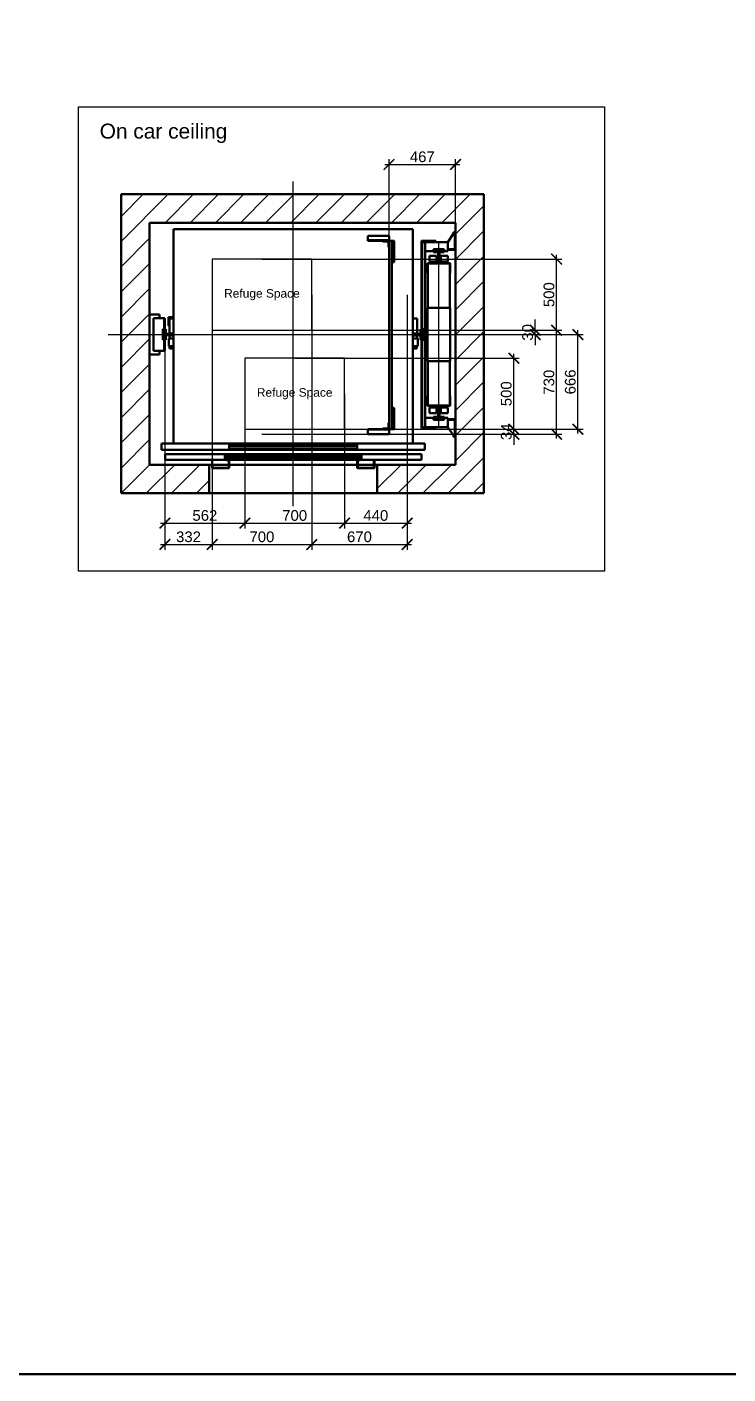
# Model space of a CAD drawing. Header units: millimetres. Extents: x -2854 to 202754, y -48725 to 27067.
# Drawn here: x 70758 to 75684, y -48725 to -39260 of the extents above; entities that cross this region are included whole.
import ezdxf

# ---------------------------------------------------------------- set-up
doc = ezdxf.new("R2010")
doc.units = ezdxf.units.MM
doc.linetypes.add('AM_ISO02W050', pattern=[7.5, 6, -1.5])
doc.linetypes.add('AM_ISO08W050', pattern=[18, 12, -1.5, 3, -1.5])
for name, color, linetype, lineweight in [('AM_0', 7, 'Continuous', 50), ('AM_5', 3, 'Continuous', 25), ('AM_8', 1, 'Continuous', 25), ('LDCar-AM_0', 7, 'Continuous', 50), ('LDCar-AM_7', 4, 'AM_ISO08W050', 25), ('LDCar-AM_8', 1, 'Continuous', 25), ('LDCarFrame-AM_0', 7, 'Continuous', 50), ('LDGuides-AM_0', 7, 'Continuous', 50), ('LDRailBrackets-AM_0', 7, 'Continuous', 50), ('LDRefugeSpace-AM_0', 7, 'Continuous', 50), ('LDRefugeSpace-AM_3', 6, 'AM_ISO02W050', 25), ('LDShaft-AM_0', 7, 'Continuous', 50), ('LDShaft-AM_5', 3, 'Continuous', 25), ('LDShaft-AM_7', 4, 'AM_ISO08W050', 25)]:
    doc.layers.add(name, color=color, linetype=linetype, lineweight=lineweight)
doc.layers.add('AM_VIEWS', color=1, linetype='Continuous', lineweight=25, plot=False)
doc.styles.add('LD', font='ARIALUNI.ttf')
doc.dimstyles.new('LIFT', dxfattribs={"dimtxt": 2.5, "dimasz": 2.5, "dimexe": 1.25, "dimexo": 0, "dimgap": 0.5, "dimtad": 1, "dimdec": 0, "dimzin": 1, "dimdsep": 46, "dimtxsty": 'LD', "dimblk": 'ARCHTICK', "dimcen": 0, "dimdle": 1, "dimclrd": 3, "dimclre": 3, "dimclrt": 4, "dimadec": 0, "dimazin": 0, "dimtp": 0.1, "dimtm": 0.1, "dimtfac": 0.71, "dimtdec": 0, "dimtix": 1, "dimtmove": 0, "dimatfit": 3, "dimfxl": 1, "dimtolj": 1, "dimarcsym": 0})

# ---------------------------------------------------------------- blocks, each defined once
blk = doc.blocks.new('LD_20260610085844_00000240')
at = {"layer": 'LDShaft-AM_0'}
for p, q in [((0, 1900), (-200, 1900)), ((-200, 1900), (-200, -200)), ((2150, 1900), (0, 1900)), ((2350, 1900), (2150, 1900)), ((2350, -200), (2350, 1900)), ((0, 1700), (0, 1055)), ((0, 0), (0, 1700)), ((0, 1700), (2150, 1700)), ((2150, 1635), (2150, 1700)), ((2150, 1700), (2150, 0)), ((2150, 320), (2150, 1510)), ((0, 775), (0, 0)), ((2150, 0), (2150, 195)), ((0, 0), (440, 0)), ((420, 0), (0, 0)), ((420, -200), (420, 0)), ((1580, 0), (2150, 0)), ((2150, 0), (1600, 0)), ((1600, 0), (1600, -200)), ((-200, -200), (0, -200)), ((0, -200), (420, -200)), ((1600, -200), (2150, -200)), ((2150, -200), (2350, -200))]:
    blk.add_line(p, q, dxfattribs=at)
blk = doc.blocks.new('LD_20260610085844_00000243')
at = {"layer": 'LDCar-AM_0'}
for p, q in [((900, 100), (-900, 100)), ((-900, 100), (-900, 60)), ((-1.05, 95), (-479.95, 95)), ((-479.95, 95), (-479.95, 66.5)), ((-1.05, 66.5), (-1.05, 95)), ((479.95, 95), (1.05, 95)), ((1.05, 95), (1.05, 66.5)), ((479.95, 66.5), (479.95, 95)), ((900, 60), (900, 100)), ((-900, 60), (900, 60)), ((-570, 60), (-570, 30)), ((-470, 60), (-570, 60)), ((-567, 30), (-570, 30)), ((-570, 30), (-570, 0)), ((-570, 0), (-450, 0)), ((-567, 3), (-567, 30)), ((-453, 3), (-567, 3)), ((-479.95, 66.5), (-1.05, 66.5)), ((-450, 60), (-470, 60)), ((-470, 60), (-470, 57)), ((-470, 57), (-453, 57)), ((-453, 57), (-453, 3)), ((-450, 0), (-450, 60)), ((450, 60), (-450, 60)), ((1.05, 66.5), (479.95, 66.5)), ((450, 60), (450, 0)), ((470, 60), (450, 60)), ((450, 0), (570, 0)), ((453, 3), (453, 57)), ((453, 57), (470, 57)), ((567, 3), (453, 3)), ((470, 57), (470, 60)), ((567, 60), (470, 60)), ((567, 60), (567, 30)), ((570, 60), (567, 60)), ((570, 30), (567, 30)), ((567, 30), (567, 3)), ((570, 30), (570, 60)), ((570, 0), (570, 30))]:
    blk.add_line(p, q, dxfattribs=at)
at = {"layer": 'LDCar-AM_8'}
for p, q in [((-480, 87.875), (-1, 87.875)), ((-480, 80.75), (-1, 80.75)), ((-480, 73.625), (-1, 73.625)), ((1, 87.875), (480, 87.875)), ((1, 80.75), (480, 80.75)), ((1, 73.625), (480, 73.625))]:
    blk.add_line(p, q, dxfattribs=at)
blk = doc.blocks.new('LD_20260610085844_00000244')
at = {"layer": 'LDShaft-AM_0'}
for p, q in [((420, 0), (420, -80)), ((440, 0), (420, 0)), ((557, 0), (443, 0)), ((1460, 0), (560, 0)), ((1577, 0), (1463, 0)), ((1600, 0), (1580, 0)), ((1600, -80), (1600, 0)), ((420, -80), (420, -200)), ((1600, -200), (1600, -80)), ((420, -200), (1600, -200))]:
    blk.add_line(p, q, dxfattribs=at)
blk = doc.blocks.new('LD_20260610085844_00000245')
at = {"layer": 'LDShaft-AM_7'}
for p, q in [((0, -1205), (0, 1075)), ((-1300, 0), (1430, 0))]:
    blk.add_line(p, q, dxfattribs=at)
blk = doc.blocks.new('LD_20260610085844_00000246')
at = {"layer": 'LDCar-AM_0'}
for p, q in [((-471.5, -765), (-471.5, -765.5)), ((-471.5, -765.5), (-450, -765.5)), ((-451.5, -765.5), (-451.5, -766.5)), ((-451.5, -766.5), (451.5, -766.5)), ((-450, -765.5), (-450, -765)), ((450, -765), (450, -765.5)), ((450, -765.5), (471.5, -765.5)), ((451.5, -766.5), (451.5, -765.5)), ((471.5, -765.5), (471.5, -765))]:
    blk.add_line(p, q, dxfattribs=at)
blk = doc.blocks.new('LD_20260610085844_00000247')
at = {"layer": 'LDCarFrame-AM_0'}
for p, q in [((-841, 741), (-841, -765)), ((841, 741), (-841, 741)), ((841, -765), (841, 741)), ((-841, -765), (841, -765))]:
    blk.add_line(p, q, dxfattribs=at)
blk = doc.blocks.new('LD_20260610085844_00000248')
at = {"layer": 'LDRefugeSpace-AM_3'}
for p, q in [((-350, 250), (-350, -250)), ((350, 250), (-350, 250)), ((350, -250), (350, 250)), ((-350, -250), (350, -250))]:
    blk.add_line(p, q, dxfattribs=at)
blk = doc.blocks.new('LD_20260610085844_0000024B')
at = {"layer": 'LDCar-AM_7'}
blk.add_line((-961, 0), (961, 0), dxfattribs=at)
blk = doc.blocks.new('LD_20260610085844_0000024D')
at = {"layer": 'LDGuides-AM_0'}
for p, q in [((-24, 37.5), (-31, 37.5)), ((-31, 37.5), (-31, -37.5)), ((-24, 5), (-24, 37.5)), ((30, 5), (-24, 5)), ((-31, -37.5), (-24, -37.5)), ((-24, -5), (30, -5)), ((-24, -37.5), (-24, -5))]:
    blk.add_line(p, q, dxfattribs=at)
blk = doc.blocks.new('LD_20260610085844_0000024E')
at = {"layer": 'AM_0'}
for p, q in [((0, 37.5), (-15, 37.5)), ((-15, 37.5), (-15, -37.5)), ((0, -37.5), (0, 37.5)), ((-15, -37.5), (0, -37.5))]:
    blk.add_line(p, q, dxfattribs=at)
blk = doc.blocks.new('LD_20260610085844_0000024F')
at = {"layer": 'LDCarFrame-AM_0'}
for p, q in [((-841, 121), (-876.5, 121)), ((-876.5, 121), (-876.5, 61)), ((-872.5, 117), (-841, 117)), ((-872.5, 61), (-872.5, 117)), ((-841, 112), (-870, 112)), ((-870, 112), (-870, 108)), ((-870, 108), (-870, 96.6)), ((-870, 96.6), (-870, 79.6)), ((870, 112), (841, 112)), ((870, 108), (870, 112)), ((870, 96.6), (870, 108)), ((870, 79.6), (870, 96.6)), ((-876.5, 61), (-872.5, 61)), ((-870, 76.5), (-872.5, 76.5)), ((-872.5, 61.5), (-870, 61.5)), ((-870, 79.6), (-870, 59.5)), ((-870, 61.5), (-870, 76.5)), ((-870, 59.5), (-870, 39.4)), ((-870, 39.4), (-870, 22.4)), ((-870, 22.4), (-870, 11)), ((-870, 11), (-870, 7)), ((-870, 7), (-841, 7)), ((841, 7), (870, 7)), ((870, 59.5), (870, 79.6)), ((870, 39.4), (870, 59.5)), ((870, 22.4), (870, 39.4)), ((870, 11), (870, 22.4)), ((870, 7), (870, 11)), ((-873.5, -27), (-875, -27)), ((-875, -27), (-875, -82.5)), ((-875, -82.5), (-873.5, -82.5)), ((-869.1, -27), (-873.5, -27)), ((-873.5, -82.5), (-869.1, -82.5)), ((-841, -7), (-870, -7)), ((-870, -7), (-870, -27)), ((-870, -27), (-841, -27)), ((-862.7, -27), (-869.1, -27)), ((-869.1, -82.5), (-862.7, -82.5)), ((-841, -82.5), (-869, -82.5)), ((-869, -82.5), (-869, -97.5)), ((-855, -27), (-862.7, -27)), ((-862.7, -82.5), (-855, -82.5)), ((-847.3, -27), (-855, -27)), ((-855, -82.5), (-847.3, -82.5)), ((-841, -27), (-847.3, -27)), ((-847.3, -82.5), (-841, -82.5)), ((870, -7), (841, -7)), ((841, -27), (870, -27)), ((847.3, -27), (841, -27)), ((841, -82.5), (847.3, -82.5)), ((869, -82.5), (841, -82.5)), ((855, -27), (847.3, -27)), ((847.3, -82.5), (855, -82.5)), ((862.7, -27), (855, -27)), ((855, -82.5), (862.7, -82.5)), ((869.1, -27), (862.7, -27)), ((862.7, -82.5), (869.1, -82.5)), ((869, -97.5), (869, -82.5)), ((873.5, -27), (869.1, -27)), ((869.1, -82.5), (873.5, -82.5)), ((870, -27), (870, -7)), ((875, -27), (873.5, -27)), ((873.5, -82.5), (875, -82.5)), ((875, -82.5), (875, -27)), ((-869, -97.5), (-841, -97.5)), ((841, -97.5), (869, -97.5))]:
    blk.add_line(p, q, dxfattribs=at)
blk = doc.blocks.new('LD_20260610085844_00000251')
at = {"layer": 'LDGuides-AM_0'}
for p, q in [((24, 5), (-30, 5)), ((31, 37.5), (24, 37.5)), ((24, 37.5), (24, 5)), ((31, -37.5), (31, 37.5)), ((-30, -5), (24, -5)), ((24, -5), (24, -37.5)), ((24, -37.5), (31, -37.5))]:
    blk.add_line(p, q, dxfattribs=at)
blk = doc.blocks.new('LD_20260610085844_00000252')
at = {"layer": 'AM_0'}
for p, q in [((15, 37.5), (0, 37.5)), ((0, 37.5), (0, -37.5)), ((15, -37.5), (15, 37.5)), ((0, -37.5), (15, -37.5))]:
    blk.add_line(p, q, dxfattribs=at)
blk = doc.blocks.new('LD_20260610085844_00000253')
at = {"layer": 'LDCarFrame-AM_0'}
for p, q in [((1, 6), (20.5, 6)), ((20.5, 6), (20.5, 7)), ((20.5, -6), (1, -6)), ((20.5, -7), (20.5, -6))]:
    blk.add_line(p, q, dxfattribs=at)
blk = doc.blocks.new('LD_20260610085844_00000254')
at = {"layer": 'LDCarFrame-AM_0'}
for p, q in [((-20.5, 7), (-20.5, 6)), ((-20.5, 6), (-1, 6)), ((-1, -6), (-20.5, -6)), ((-20.5, -6), (-20.5, -7))]:
    blk.add_line(p, q, dxfattribs=at)
blk = doc.blocks.new('LD_20260610085844_00000255')
at = {"layer": 'LDRefugeSpace-AM_3'}
for p, q in [((-350, 250), (-350, -250)), ((350, 250), (-350, 250)), ((350, -250), (350, 250)), ((-350, -250), (350, -250))]:
    blk.add_line(p, q, dxfattribs=at)
blk = doc.blocks.new('LD_20260610085844_00000264')
at = {"layer": 'LDCar-AM_0'}
for p, q in [((-471.5, 45), (-925, 45)), ((-925, 45), (-925, 0)), ((-925, 0), (925, 0)), ((-0.05, 42.5), (-449.95, 42.5)), ((-449.95, 42.5), (-449.95, 2.5)), ((-449.95, 2.5), (-0.05, 2.5)), ((-0.05, 2.5), (-0.05, 42.5)), ((449.95, 42.5), (0.05, 42.5)), ((0.05, 42.5), (0.05, 2.5)), ((0.05, 2.5), (449.95, 2.5)), ((449.95, 2.5), (449.95, 42.5)), ((925, 45), (471.5, 45)), ((925, 0), (925, 45))]:
    blk.add_line(p, q, dxfattribs=at)
at = {"layer": 'LDCar-AM_8'}
for p, q in [((-450, 32.5), (0, 32.5)), ((-450, 22.5), (0, 22.5)), ((-450, 12.5), (0, 12.5)), ((0, 32.5), (450, 32.5)), ((0, 22.5), (450, 22.5)), ((0, 12.5), (450, 12.5))]:
    blk.add_line(p, q, dxfattribs=at)
blk = doc.blocks.new('LD_20260610085844_00000265')
at = {"layer": 'LDRefugeSpace-AM_0'}
for p, q in [((1323.25, 1394), (1323.25, 1362)), ((1473.25, 1394), (1323.25, 1394)), ((1323.25, 1362), (1323.25, 1359)), ((1473.25, 1362), (1323.25, 1362)), ((1323.25, 1362), (1473.25, 1362)), ((1323.25, 1359), (1473.25, 1359)), ((1428.25, 1359), (1428.25, 1354)), ((1473.25, 1359), (1428.25, 1359)), ((1428.25, 1354), (1468.25, 1354)), ((1468.25, 1354), (1468.25, 1314)), ((1473.25, 1362), (1473.25, 1394)), ((1473.25, 1359), (1473.25, 1362)), ((1493.25, 1359), (1473.25, 1359)), ((1473.25, 1359), (1473.25, 35)), ((1473.25, 1314), (1473.25, 1359)), ((1508.25, 1359), (1493.25, 1359)), ((1493.25, 35), (1493.25, 1359)), ((1508.25, 1209), (1508.25, 1359)), ((1468.25, 1314), (1473.25, 1314)), ((1493.25, 1209), (1508.25, 1209)), ((1508.25, 185), (1493.25, 185)), ((1508.25, 35), (1508.25, 185)), ((1473.25, 35), (1323.25, 35)), ((1323.25, 35), (1323.25, 32)), ((1323.25, 32), (1473.25, 32)), ((1473.25, 32), (1323.25, 32)), ((1323.25, 32), (1323.25, 0)), ((1323.25, 0), (1473.25, 0)), ((1468.25, 40), (1428.25, 40)), ((1428.25, 40), (1428.25, 35)), ((1428.25, 35), (1473.25, 35)), ((1473.25, 80), (1468.25, 80)), ((1468.25, 80), (1468.25, 40)), ((1473.25, 35), (1473.25, 80)), ((1473.25, 35), (1493.25, 35)), ((1473.25, 32), (1473.25, 35)), ((1473.25, 0), (1473.25, 32)), ((1493.25, 35), (1508.25, 35))]:
    blk.add_line(p, q, dxfattribs=at)
blk = doc.blocks.new('LD_20260610085844_00000268')
at = {"layer": 'LDRailBrackets-AM_0'}
for p, q in [((71, 140), (0, 140)), ((0, 140), (0, -140)), ((104, 115), (29, 115)), ((29, 115), (29, -115)), ((71, 115), (71, 140)), ((108, 115), (104, 115)), ((104, 115), (104, 37.5)), ((104, 37.5), (104, 115)), ((108, 37.5), (108, 115)), ((104, -37.5), (104, -115)), ((104, -115), (104, -37.5)), ((108, -115), (108, -37.5)), ((0, -140), (71, -140)), ((29, -115), (104, -115)), ((71, -140), (71, -115)), ((104, -115), (108, -115))]:
    blk.add_line(p, q, dxfattribs=at)
blk = doc.blocks.new('LD_20260610085844_0000026A')
at = {"layer": 'LDCar-AM_0'}
for p, q in [((-80, 501), (-80, 431)), ((80, 501), (-80, 501)), ((77, 498), (-77, 498)), ((-77, 498), (-77, 187.5)), ((-77, 431), (-77, 498)), ((-77, 498), (77, 498)), ((77, 187.5), (77, 498)), ((77, 498), (77, 431)), ((80, 431), (80, 501)), ((-80, 431), (-77, 431)), ((77, 431), (80, 431)), ((80, 187.5), (-80, 187.5)), ((-80, 187.5), (-80, -187.5)), ((80, -187.5), (80, 187.5)), ((-80, -187.5), (80, -187.5)), ((-77, -187.5), (-77, -498)), ((77, -498), (77, -187.5)), ((-80, -431), (-80, -501)), ((-77, -431), (-80, -431)), ((-77, -498), (-77, -431)), ((77, -431), (77, -498)), ((80, -431), (77, -431)), ((80, -501), (80, -431)), ((-80, -501), (80, -501)), ((77, -498), (-77, -498)), ((-77, -498), (77, -498))]:
    blk.add_line(p, q, dxfattribs=at)
blk = doc.blocks.new('LD_20260610085844_0000026C')
at = {"layer": 'LDGuides-AM_0'}
for p, q in [((37.5, 31), (-37.5, 31)), ((-37.5, 31), (-37.5, 24)), ((-37.5, 24), (-5, 24)), ((-5, 24), (-5, -31)), ((5, -31), (5, 24)), ((5, 24), (37.5, 24)), ((37.5, 24), (37.5, 31)), ((-5, -31), (5, -31))]:
    blk.add_line(p, q, dxfattribs=at)
blk = doc.blocks.new('LD_20260610085844_0000026D')
at = {"layer": 'AM_0'}
for p, q in [((37.5, 15), (-37.5, 15)), ((-37.5, 15), (-37.5, 0)), ((-37.5, 0), (37.5, 0)), ((37.5, 0), (37.5, 15))]:
    blk.add_line(p, q, dxfattribs=at)
blk = doc.blocks.new('LD_20260610085844_0000026F')
at = {"layer": 'LDGuides-AM_0'}
for p, q in [((5, 31), (-5, 31)), ((-5, 31), (-5, -24)), ((5, -24), (5, 31)), ((-5, -24), (-37.5, -24)), ((-37.5, -24), (-37.5, -31)), ((-37.5, -31), (37.5, -31)), ((37.5, -24), (5, -24)), ((37.5, -31), (37.5, -24))]:
    blk.add_line(p, q, dxfattribs=at)
blk = doc.blocks.new('LD_20260610085844_00000270')
at = {"layer": 'AM_0'}
for p, q in [((-37.5, 0), (-37.5, -15)), ((37.5, 0), (-37.5, 0)), ((37.5, -15), (37.5, 0)), ((-37.5, -15), (37.5, -15))]:
    blk.add_line(p, q, dxfattribs=at)
blk = doc.blocks.new('LD_20260610085844_00000271')
at = {"layer": 'LDCarFrame-AM_0'}
for p, q in [((-65, 30), (-65, 29)), ((-30, 30), (-65, 30)), ((-15, 29), (-65, 29)), ((-65, 29), (-65, -10)), ((-30, 29), (-30, 30)), ((-15, 0), (-15, 29)), ((-15, 24), (-15, 0)), ((-6, 24), (-15, 24)), ((15, 0), (-15, 0)), ((-6, 0), (-6, 24)), ((6, 24), (6, 0)), ((15, 24), (6, 24)), ((65, 29), (15, 29)), ((15, 29), (15, 0)), ((15, 0), (15, 24)), ((65, 30), (30, 30)), ((30, 30), (30, 29)), ((65, 29), (65, 30)), ((65, -10), (65, 29)), ((-65, -10), (65, -10)), ((-52, -10), (-52, -14)), ((-52, -14), (52, -14)), ((52, -14), (52, -10))]:
    blk.add_line(p, q, dxfattribs=at)
blk = doc.blocks.new('LD_20260610085844_00000272')
at = {"layer": 'LDCarFrame-AM_0'}
for p, q in [((-52, 17.5), (-52, 14)), ((52, 17.5), (-52, 17.5)), ((52, 14), (52, 17.5))]:
    blk.add_line(p, q, dxfattribs=at)
blk = doc.blocks.new('LD_20260610085844_00000273')
at = {"layer": 'LDCarFrame-AM_0'}
for p, q in [((-65, 10), (-65, -29)), ((65, 10), (-65, 10)), ((52, 14), (-52, 14)), ((-52, 14), (-52, 10)), ((-15, 0), (-15, -24)), ((-15, -29), (-15, 0)), ((-15, 0), (15, 0)), ((-6, -24), (-6, 0)), ((6, 0), (6, -24)), ((15, -24), (15, 0)), ((15, 0), (15, -29)), ((52, 10), (52, 14)), ((65, -29), (65, 10)), ((-65, -29), (-65, -30)), ((-65, -29), (-15, -29)), ((-65, -30), (-30, -30)), ((-30, -30), (-30, -29)), ((-15, -24), (-6, -24)), ((6, -24), (15, -24)), ((15, -29), (65, -29)), ((30, -29), (30, -30)), ((30, -30), (65, -30)), ((65, -30), (65, -29))]:
    blk.add_line(p, q, dxfattribs=at)
blk = doc.blocks.new('LD_20260610085844_00000274')
at = {"layer": 'LDCarFrame-AM_0'}
for p, q in [((-52, -14), (-52, -17.5)), ((-52, -17.5), (52, -17.5)), ((52, -17.5), (52, -14))]:
    blk.add_line(p, q, dxfattribs=at)
blk = doc.blocks.new('LD_20260610085844_00000276')
at = {"layer": 'LDCar-AM_7'}
blk.add_line((0, -644), (0, 644), dxfattribs=at)
blk = doc.blocks.new('LD_20260610085844_00000278')
at = {"layer": 'LDRailBrackets-AM_0'}
for p, q in [((-15, 709), (-54, 650)), ((-4, 720), (-15, 720)), ((-15, 720), (-15, 709)), ((0, 720), (-4, 720)), ((-4, 720), (-4, 595)), ((-4, 595), (-4, 720)), ((0, 595), (0, 720)), ((-216, 650), (-236, 650)), ((-216, -650), (-216, 650)), ((-213, 650), (-216, 650)), ((-216, 650), (-216, -650)), ((-54, 650), (-213, 650)), ((-213, -650), (-213, 650)), ((-213, 585), (-155.5, 585)), ((-80.5, 585), (-54, 585)), ((-54, 585), (-54, 650)), ((-4, 599), (-54, 599)), ((-54, 595), (-4, 595)), ((-54, 595), (-4, 595)), ((-4, 595), (-4, 599)), ((-4, 595), (0, 595)), ((-236, -650), (-216, -650)), ((-216, -650), (-213, -650)), ((-155.5, -585), (-213, -585)), ((-213, -650), (-54, -650)), ((-54, -585), (-80.5, -585)), ((-54, -650), (-54, -585)), ((-4, -595), (-54, -595)), ((-4, -595), (-54, -595)), ((-54, -599), (-4, -599)), ((-54, -650), (-15, -709)), ((0, -595), (-4, -595)), ((-4, -595), (-4, -720)), ((-4, -720), (-4, -595)), ((-4, -599), (-4, -595)), ((0, -720), (0, -595)), ((-15, -709), (-15, -720)), ((-15, -720), (-4, -720)), ((-4, -720), (0, -720))]:
    blk.add_line(p, q, dxfattribs=at)
blk = doc.blocks.new('LD_20260610085844_00000279')
at = {"layer": 'LDCar-AM_0'}
for p, q in [((100, 658), (0, 658)), ((0, 658), (0, 37.5)), ((2, 656), (100, 656)), ((2, 37.5), (2, 656)), ((100, 656), (100, 658)), ((0, -37.5), (0, -658)), ((2, -656), (2, -37.5)), ((0, -658), (100, -658)), ((100, -656), (2, -656)), ((100, -658), (100, -656))]:
    blk.add_line(p, q, dxfattribs=at)
blk = doc.blocks.new('LD_20260610085844_0000027C')
at = {"layer": 'AM_8'}
for p, q in [((-200, 1567.8), (132.2, 1900)), ((-200, 1744.5), (-44.5, 1900)), ((109, 1700), (309, 1900)), ((285.8, 1700), (485.8, 1900)), ((462.6, 1700), (662.6, 1900)), ((639.3, 1700), (839.3, 1900)), ((816.1, 1700), (1016.1, 1900)), ((992.9, 1700), (1192.9, 1900)), ((1169.7, 1700), (1369.7, 1900)), ((1346.4, 1700), (1546.4, 1900)), ((1523.2, 1700), (1723.2, 1900)), ((1700, 1700), (1900, 1900)), ((1876.8, 1700), (2076.8, 1900)), ((2053.6, 1700), (2253.6, 1900)), ((2150, 1619.7), (2350, 1819.7)), ((2150, 1442.9), (2350, 1642.9)), ((-200, 1391), (0, 1591)), ((2150, 1266.1), (2350, 1466.1)), ((-200, 1214.2), (0, 1414.2)), ((-200, 1037.4), (0, 1237.4)), ((2150, 1089.3), (2350, 1289.3)), ((-200, 860.7), (0, 1060.7)), ((2150, 912.6), (2350, 1112.6)), ((-200, 683.9), (0, 883.9)), ((2150, 735.8), (2350, 935.8)), ((2150, 559), (2350, 759)), ((-200, 507.1), (0, 707.1)), ((2150, 382.2), (2350, 582.2)), ((-200, 330.3), (0, 530.3)), ((2150, 205.5), (2350, 405.5)), ((-200, 153.6), (0, 353.6)), ((2150, 28.7), (2350, 228.7)), ((-200, -23.2), (0, 176.8)), ((-200, -200), (0, 0)), ((-23.2, -200), (176.8, 0)), ((153.6, -200), (353.6, 0)), ((1600, -167.8), (1767.8, 0)), ((1744.5, -200), (1944.5, 0)), ((1921.3, -200), (2121.3, 0)), ((2098.1, -200), (2350, 51.9)), ((330.3, -200), (420, -110.3)), ((2274.9, -200), (2350, -124.9))]:
    blk.add_line(p, q, dxfattribs=at)
blk = doc.blocks.new('_ArchTick')
at = {"color": 0, "linetype": 'ByBlock', "const_width": 0.15}
blk.add_lwpolyline([(-0.5, -0.5), (0.5, 0.5)], dxfattribs=at)
blk = doc.blocks.new('*D2364')
at = {"layer": 'Defpoints', "color": 0, "transparency": 16777216}
for p in [(72409.3, -41391.3), (74479.3, -41391.3), (72409.3, -42121.3)]:
    blk.add_point(p, dxfattribs=at)
at = {"layer": 'LDShaft-AM_5', "color": 3, "lineweight": -2, "transparency": 16777216}
for p, q in [((74479.3, -42151.3), (74479.3, -41361.3)), ((72409.3, -41391.3), (74516.8, -41391.3)), ((72409.3, -42121.3), (74516.8, -42121.3))]:
    blk.add_line(p, q, dxfattribs=at)
at = {"layer": 'LDShaft-AM_5', "color": 3, "lineweight": -2, "transparency": 16777216, "xscale": 75, "yscale": 75, "zscale": 75}
for p, rotation in [((74479.3, -41391.3), 90), ((74479.3, -42121.3), 270)]:
    blk.add_blockref('_ArchTick', p, dxfattribs=dict(at, rotation=rotation))
at = {"layer": 'LDShaft-AM_5', "color": 4, "transparency": 16777216, "insert": (74426, -41756.3), "char_height": 75, "attachment_point": 5, "rotation": 90, "style": 'LD'}
blk.add_mtext('\\A1;730', dxfattribs=at)
blk = doc.blocks.new('*D2365')
at = {"layer": 'Defpoints', "color": 0, "transparency": 16777216}
for p in [(72289.3, -41837.3), (72989.3, -41837.3), (72989.3, -42746.3)]:
    blk.add_point(p, dxfattribs=at)
at = {"layer": 'LDShaft-AM_5', "color": 3, "lineweight": -2, "transparency": 16777216}
for p, q in [((72289.3, -41837.3), (72289.3, -42783.8)), ((72989.3, -41837.3), (72989.3, -42783.8)), ((72259.3, -42746.3), (73019.3, -42746.3))]:
    blk.add_line(p, q, dxfattribs=at)
at = {"layer": 'LDShaft-AM_5', "color": 3, "lineweight": -2, "transparency": 16777216, "xscale": 75, "yscale": 75, "zscale": 75, "rotation": 180}
blk.add_blockref('_ArchTick', (72289.3, -42746.3), dxfattribs=at)
at = {"layer": 'LDShaft-AM_5', "color": 3, "lineweight": -2, "transparency": 16777216, "xscale": 75, "yscale": 75, "zscale": 75}
blk.add_blockref('_ArchTick', (72989.3, -42746.3), dxfattribs=at)
at = {"layer": 'LDShaft-AM_5', "color": 4, "transparency": 16777216, "insert": (72639.3, -42693), "char_height": 75, "attachment_point": 5, "style": 'LD'}
blk.add_mtext('\\A1;700', dxfattribs=at)
blk = doc.blocks.new('*D2366')
at = {"layer": 'Defpoints', "color": 0, "transparency": 16777216}
for p in [(72059.3, -41141.3), (72759.3, -41141.3), (72759.3, -42896.3)]:
    blk.add_point(p, dxfattribs=at)
at = {"layer": 'LDShaft-AM_5', "color": 3, "lineweight": -2, "transparency": 16777216}
for p, q in [((72059.3, -41141.3), (72059.3, -42933.8)), ((72759.3, -41141.3), (72759.3, -42933.8)), ((72029.3, -42896.3), (72789.3, -42896.3))]:
    blk.add_line(p, q, dxfattribs=at)
at = {"layer": 'LDShaft-AM_5', "color": 3, "lineweight": -2, "transparency": 16777216, "xscale": 75, "yscale": 75, "zscale": 75, "rotation": 180}
blk.add_blockref('_ArchTick', (72059.3, -42896.3), dxfattribs=at)
at = {"layer": 'LDShaft-AM_5', "color": 3, "lineweight": -2, "transparency": 16777216, "xscale": 75, "yscale": 75, "zscale": 75}
blk.add_blockref('_ArchTick', (72759.3, -42896.3), dxfattribs=at)
at = {"layer": 'LDShaft-AM_5', "color": 4, "transparency": 16777216, "insert": (72409.3, -42843), "char_height": 75, "attachment_point": 5, "style": 'LD'}
blk.add_mtext('\\A1;700', dxfattribs=at)
blk = doc.blocks.new('*D2367')
at = {"layer": 'Defpoints', "color": 0, "transparency": 16777216}
for p in [(72639.3, -42087.3), (74179.3, -42087.3), (72639.3, -42121.3)]:
    blk.add_point(p, dxfattribs=at)
at = {"layer": 'LDShaft-AM_5', "color": 3, "lineweight": -2, "transparency": 16777216}
for p, q in [((74179.3, -42087.3), (74179.3, -42012.3)), ((72639.3, -42087.3), (74216.8, -42087.3)), ((74179.3, -42121.3), (74179.3, -42087.3)), ((72639.3, -42121.3), (74216.8, -42121.3)), ((74179.3, -42121.3), (74179.3, -42196.3))]:
    blk.add_line(p, q, dxfattribs=at)
at = {"layer": 'LDShaft-AM_5', "color": 3, "lineweight": -2, "transparency": 16777216, "xscale": 75, "yscale": 75, "zscale": 75}
for p, rotation in [((74179.3, -42087.3), 270), ((74179.3, -42121.3), 90)]:
    blk.add_blockref('_ArchTick', p, dxfattribs=dict(at, rotation=rotation))
at = {"layer": 'LDShaft-AM_5', "color": 4, "transparency": 16777216, "insert": (74126, -42104.3), "char_height": 75, "attachment_point": 5, "rotation": 90, "style": 'LD'}
blk.add_mtext('\\A1;34', dxfattribs=at)
blk = doc.blocks.new('_NONE')
blk = doc.blocks.new('*D2368')
at = {"layer": 'AM_5', "color": 3, "lineweight": -2, "transparency": 16777216}
for p, q in [((73302.6, -41421.3), (73302.6, -40188.8)), ((73769.3, -40636.3), (73769.3, -40188.8)), ((73272.6, -40226.3), (73799.3, -40226.3))]:
    blk.add_line(p, q, dxfattribs=at)
at = {"layer": 'Defpoints', "color": 0, "transparency": 16777216}
for p in [(73769.3, -40226.3), (73769.3, -40636.3), (73302.6, -41421.3)]:
    blk.add_point(p, dxfattribs=at)
at = {"layer": 'AM_5', "color": 3, "lineweight": -2, "transparency": 16777216, "xscale": 75, "yscale": 75, "zscale": 75, "rotation": 180}
blk.add_blockref('_ArchTick', (73302.6, -40226.3), dxfattribs=at)
at = {"layer": 'AM_5', "color": 3, "lineweight": -2, "transparency": 16777216, "xscale": 75, "yscale": 75, "zscale": 75}
blk.add_blockref('_ArchTick', (73769.3, -40226.3), dxfattribs=at)
at = {"layer": 'AM_5', "color": 4, "transparency": 16777216, "insert": (73535.9, -40173), "char_height": 75, "attachment_point": 5, "style": 'LD'}
blk.add_mtext('\\A1;467', dxfattribs=at)
blk = doc.blocks.new('*D2369')
at = {"layer": 'Defpoints', "color": 0, "transparency": 16777216}
for p in [(72759.3, -41141.3), (73429.3, -41141.3), (73429.3, -42896.3)]:
    blk.add_point(p, dxfattribs=at)
at = {"layer": 'LDShaft-AM_5', "color": 3, "lineweight": -2, "transparency": 16777216}
for p, q in [((72759.3, -41141.3), (72759.3, -42933.8)), ((73429.3, -41141.3), (73429.3, -42933.8)), ((72729.3, -42896.3), (73459.3, -42896.3))]:
    blk.add_line(p, q, dxfattribs=at)
at = {"layer": 'LDShaft-AM_5', "color": 3, "lineweight": -2, "transparency": 16777216, "xscale": 75, "yscale": 75, "zscale": 75, "rotation": 180}
blk.add_blockref('_ArchTick', (72759.3, -42896.3), dxfattribs=at)
at = {"layer": 'LDShaft-AM_5', "color": 3, "lineweight": -2, "transparency": 16777216, "xscale": 75, "yscale": 75, "zscale": 75}
blk.add_blockref('_ArchTick', (73429.3, -42896.3), dxfattribs=at)
at = {"layer": 'LDShaft-AM_5', "color": 4, "transparency": 16777216, "insert": (73094.3, -42843), "char_height": 75, "attachment_point": 5, "style": 'LD'}
blk.add_mtext('\\A1;670', dxfattribs=at)
blk = doc.blocks.new('*D2370')
at = {"layer": 'AM_5', "color": 3, "lineweight": -2, "transparency": 16777216}
for p, q in [((71727.3, -41421.3), (71727.3, -42933.8)), ((72059.3, -41391.3), (72059.3, -42933.8)), ((71697.3, -42896.3), (72089.3, -42896.3))]:
    blk.add_line(p, q, dxfattribs=at)
at = {"layer": 'Defpoints', "color": 0, "transparency": 16777216}
for p in [(71727.3, -41421.3), (72059.3, -41391.3), (72059.3, -42896.3)]:
    blk.add_point(p, dxfattribs=at)
at = {"layer": 'AM_5', "color": 3, "lineweight": -2, "transparency": 16777216, "xscale": 75, "yscale": 75, "zscale": 75, "rotation": 180}
blk.add_blockref('_ArchTick', (71727.3, -42896.3), dxfattribs=at)
at = {"layer": 'AM_5', "color": 3, "lineweight": -2, "transparency": 16777216, "xscale": 75, "yscale": 75, "zscale": 75}
blk.add_blockref('_ArchTick', (72059.3, -42896.3), dxfattribs=at)
at = {"layer": 'AM_5', "color": 4, "transparency": 16777216, "insert": (71893.3, -42843), "char_height": 75, "attachment_point": 5, "style": 'LD'}
blk.add_mtext('\\A1;332', dxfattribs=at)
blk = doc.blocks.new('*D2371')
at = {"layer": 'Defpoints', "color": 0, "transparency": 16777216}
for p in [(72989.3, -41837.3), (73429.3, -41837.3), (73429.3, -42746.3)]:
    blk.add_point(p, dxfattribs=at)
at = {"layer": 'LDShaft-AM_5', "color": 3, "lineweight": -2, "transparency": 16777216}
for p, q in [((72989.3, -41837.3), (72989.3, -42783.8)), ((73429.3, -41837.3), (73429.3, -42783.8)), ((72959.3, -42746.3), (73459.3, -42746.3))]:
    blk.add_line(p, q, dxfattribs=at)
at = {"layer": 'LDShaft-AM_5', "color": 3, "lineweight": -2, "transparency": 16777216, "xscale": 75, "yscale": 75, "zscale": 75, "rotation": 180}
blk.add_blockref('_ArchTick', (72989.3, -42746.3), dxfattribs=at)
at = {"layer": 'LDShaft-AM_5', "color": 3, "lineweight": -2, "transparency": 16777216, "xscale": 75, "yscale": 75, "zscale": 75}
blk.add_blockref('_ArchTick', (73429.3, -42746.3), dxfattribs=at)
at = {"layer": 'LDShaft-AM_5', "color": 4, "transparency": 16777216, "insert": (73209.3, -42693), "char_height": 75, "attachment_point": 5, "style": 'LD'}
blk.add_mtext('\\A1;440', dxfattribs=at)
blk = doc.blocks.new('*D2372')
at = {"layer": 'Defpoints', "color": 0, "transparency": 16777216}
for p in [(72639.3, -41587.3), (74179.3, -41587.3), (72639.3, -42087.3)]:
    blk.add_point(p, dxfattribs=at)
at = {"layer": 'LDShaft-AM_5', "color": 3, "lineweight": -2, "transparency": 16777216}
for p, q in [((72639.3, -41587.3), (74216.8, -41587.3)), ((74179.3, -42117.3), (74179.3, -41557.3)), ((72639.3, -42087.3), (74216.8, -42087.3))]:
    blk.add_line(p, q, dxfattribs=at)
at = {"layer": 'LDShaft-AM_5', "color": 3, "lineweight": -2, "transparency": 16777216, "xscale": 75, "yscale": 75, "zscale": 75}
for p, rotation in [((74179.3, -41587.3), 90), ((74179.3, -42087.3), 270)]:
    blk.add_blockref('_ArchTick', p, dxfattribs=dict(at, rotation=rotation))
at = {"layer": 'LDShaft-AM_5', "color": 4, "transparency": 16777216, "insert": (74126, -41837.3), "char_height": 75, "attachment_point": 5, "rotation": 90, "style": 'LD'}
blk.add_mtext('\\A1;500', dxfattribs=at)
blk = doc.blocks.new('*D2373')
at = {"layer": 'Defpoints', "color": 0, "transparency": 16777216}
for p in [(72409.3, -40891.3), (74479.3, -40891.3), (72409.3, -41391.3)]:
    blk.add_point(p, dxfattribs=at)
at = {"layer": 'LDShaft-AM_5', "color": 3, "lineweight": -2, "transparency": 16777216}
for p, q in [((74479.3, -41421.3), (74479.3, -40861.3)), ((72409.3, -40891.3), (74516.8, -40891.3)), ((72409.3, -41391.3), (74516.8, -41391.3))]:
    blk.add_line(p, q, dxfattribs=at)
at = {"layer": 'LDShaft-AM_5', "color": 3, "lineweight": -2, "transparency": 16777216, "xscale": 75, "yscale": 75, "zscale": 75}
for p, rotation in [((74479.3, -40891.3), 90), ((74479.3, -41391.3), 270)]:
    blk.add_blockref('_ArchTick', p, dxfattribs=dict(at, rotation=rotation))
at = {"layer": 'LDShaft-AM_5', "color": 4, "transparency": 16777216, "insert": (74426, -41141.3), "char_height": 75, "attachment_point": 5, "rotation": 90, "style": 'LD'}
blk.add_mtext('\\A1;500', dxfattribs=at)
blk = doc.blocks.new('*D2374')
at = {"layer": 'AM_5', "color": 3, "lineweight": -2, "transparency": 16777216}
for p, q in [((71727.3, -41421.3), (74666.8, -41421.3)), ((74629.3, -42117.3), (74629.3, -41391.3)), ((72989.3, -42087.3), (74666.8, -42087.3))]:
    blk.add_line(p, q, dxfattribs=at)
at = {"layer": 'Defpoints', "color": 0, "transparency": 16777216}
for p in [(71727.3, -41421.3), (74629.3, -41421.3), (72989.3, -42087.3)]:
    blk.add_point(p, dxfattribs=at)
at = {"layer": 'AM_5', "color": 3, "lineweight": -2, "transparency": 16777216, "xscale": 75, "yscale": 75, "zscale": 75}
for p, rotation in [((74629.3, -41421.3), 90), ((74629.3, -42087.3), 270)]:
    blk.add_blockref('_ArchTick', p, dxfattribs=dict(at, rotation=rotation))
at = {"layer": 'AM_5', "color": 4, "transparency": 16777216, "insert": (74576, -41754.3), "char_height": 75, "attachment_point": 5, "rotation": 90, "style": 'LD'}
blk.add_mtext('\\A1;666', dxfattribs=at)
blk = doc.blocks.new('*D2375')
at = {"layer": 'AM_5', "color": 3, "lineweight": -2, "transparency": 16777216}
for p, q in [((74329.3, -41391.3), (74329.3, -41316.3)), ((71727.3, -41421.3), (74366.8, -41421.3)), ((72759.3, -41391.3), (74366.8, -41391.3)), ((74329.3, -41421.3), (74329.3, -41391.3)), ((74329.3, -41421.3), (74329.3, -41496.3))]:
    blk.add_line(p, q, dxfattribs=at)
at = {"layer": 'Defpoints', "color": 0, "transparency": 16777216}
for p in [(71727.3, -41421.3), (72759.3, -41391.3), (74329.3, -41391.3)]:
    blk.add_point(p, dxfattribs=at)
at = {"layer": 'AM_5', "color": 3, "lineweight": -2, "transparency": 16777216, "xscale": 75, "yscale": 75, "zscale": 75}
for p, rotation in [((74329.3, -41391.3), 270), ((74329.3, -41421.3), 90)]:
    blk.add_blockref('_ArchTick', p, dxfattribs=dict(at, rotation=rotation))
at = {"layer": 'AM_5', "color": 4, "transparency": 16777216, "insert": (74276, -41406.3), "char_height": 75, "attachment_point": 5, "rotation": 90, "style": 'LD'}
blk.add_mtext('\\A1;30', dxfattribs=at)
blk = doc.blocks.new('*D2376')
at = {"layer": 'AM_5', "color": 3, "lineweight": -2, "transparency": 16777216}
for p, q in [((71727.3, -41421.3), (71727.3, -42783.8)), ((72289.3, -42087.3), (72289.3, -42783.8)), ((71697.3, -42746.3), (72319.3, -42746.3))]:
    blk.add_line(p, q, dxfattribs=at)
at = {"layer": 'Defpoints', "color": 0, "transparency": 16777216}
for p in [(71727.3, -41421.3), (72289.3, -42087.3), (72289.3, -42746.3)]:
    blk.add_point(p, dxfattribs=at)
at = {"layer": 'AM_5', "color": 3, "lineweight": -2, "transparency": 16777216, "xscale": 75, "yscale": 75, "zscale": 75, "rotation": 180}
blk.add_blockref('_ArchTick', (71727.3, -42746.3), dxfattribs=at)
at = {"layer": 'AM_5', "color": 3, "lineweight": -2, "transparency": 16777216, "xscale": 75, "yscale": 75, "zscale": 75}
blk.add_blockref('_ArchTick', (72289.3, -42746.3), dxfattribs=at)
at = {"layer": 'AM_5', "color": 4, "transparency": 16777216, "insert": (72008.3, -42693), "char_height": 75, "attachment_point": 5, "style": 'LD'}
blk.add_mtext('\\A1;562', dxfattribs=at)

msp = doc.modelspace()

# ---------------------------------------------------------------- linework, layer by layer
at = {"layer": 'AM_0'}
msp.add_lwpolyline([(-2854.2, -11515), (202753.5, -11515), (202753.5, -48725.1), (-2854.2, -48725.1)], close=True, dxfattribs=at)
at = {"layer": 'AM_VIEWS'}
msp.add_lwpolyline([(71119.3, -39821.3), (74816.8, -39821.3), (74816.8, -43083.8), (71119.3, -43083.8)], close=True, dxfattribs=at)

# ---------------------------------------------------------------- block references
for name, p in [('LD_20260610085844_00000245', (72629.3, -41421.3)), ('LD_20260610085844_00000240', (71619.3, -42336.3)), ('LD_20260610085844_0000027C', (71619.3, -42336.3)), ('LD_20260610085844_00000247', (72629.3, -41421.3)), ('LD_20260610085844_00000265', (71829.3, -42121.3)), ('LD_20260610085844_00000279', (73531.3, -41421.3)), ('LD_20260610085844_00000278', (73769.3, -41421.3)), ('LD_20260610085844_00000276', (73651.3, -41421.3)), ('LD_20260610085844_00000271', (73651.3, -40898.3)), ('LD_20260610085844_0000026D', (73651.3, -40836.3)), ('LD_20260610085844_0000026C', (73651.3, -40867.3)), ('LD_20260610085844_00000255', (72409.3, -41141.3)), ('LD_20260610085844_0000026A', (73651.3, -41421.3)), ('LD_20260610085844_00000274', (73651.3, -40898.3)), ('LD_20260610085844_00000268', (71619.3, -41421.3)), ('LD_20260610085844_0000024F', (72629.3, -41421.3)), ('LD_20260610085844_0000024B', (72629.3, -41421.3)), ('LD_20260610085844_0000024E', (71727.3, -41421.3)), ('LD_20260610085844_0000024D', (71758.3, -41421.3)), ('LD_20260610085844_00000254', (71789.3, -41421.3)), ('LD_20260610085844_00000251', (73500.3, -41421.3)), ('LD_20260610085844_00000253', (73469.3, -41421.3)), ('LD_20260610085844_00000252', (73531.3, -41421.3)), ('LD_20260610085844_00000248', (72639.3, -41837.3)), ('LD_20260610085844_00000272', (73651.3, -41944.3)), ('LD_20260610085844_00000273', (73651.3, -41944.3)), ('LD_20260610085844_0000026F', (73651.3, -41975.3)), ('LD_20260610085844_00000270', (73651.3, -42006.3)), ('LD_20260610085844_00000264', (72629.3, -42231.3)), ('LD_20260610085844_00000246', (72629.3, -41421.3)), ('LD_20260610085844_00000243', (72629.3, -42361.3)), ('LD_20260610085844_00000244', (71619.3, -42336.3))]:
    msp.add_blockref(name, p)

# ---------------------------------------------------------------- texts
at = {"layer": 'LDShaft-AM_0', "style": 'LD'}
for s, insert, char_height, attachment_point in [('\\fArial Unicode MS|b0|i0;\\l\\C256;\\H0.7x;\\SOn car ceiling', (71269.3, -40076.3), 150, 7), ('\\fArial Unicode MS|b0|i0;\\l\\C256;Refuge Space', (72409.3, -41141.3), 60, 5), ('\\fArial Unicode MS|b0|i0;\\l\\C256;Refuge Space', (72639.3, -41837.3), 60, 5)]:
    msp.add_mtext(s, dxfattribs=dict(at, insert=insert, char_height=char_height, attachment_point=attachment_point))

# ---------------------------------------------------------------- dimensions: what is measured, and where the dimension line sits
at = {"layer": 'AM_5'}
for base, p1, p2, picture, middle in [((73769.3, -40226.3), (73302.6, -41421.3), (73769.3, -40636.3), '*D2368', (73535.9, -40173)), ((72059.3, -42896.3), (71727.3, -41421.3), (72059.3, -41391.3), '*D2370', (71893.3, -42843)), ((72289.3, -42746.3), (71727.3, -41421.3), (72289.3, -42087.3), '*D2376', (72008.3, -42693))]:
    dim = msp.add_linear_dim(base=base, p1=p1, p2=p2, dimstyle='LIFT', override={"dimscale": 30, "dimtix": 1}, dxfattribs=at)
    dim.commit()
    dim.dimension.update_dxf_attribs({"geometry": picture, "text_midpoint": middle})
for base, p1, p2, picture, middle in [((74329.3, -41391.3), (71727.3, -41421.3), (72759.3, -41391.3), '*D2375', (74276, -41406.3)), ((74629.3, -41421.3), (72989.3, -42087.3), (71727.3, -41421.3), '*D2374', (74576, -41754.3))]:
    dim = msp.add_linear_dim(base=base, p1=p1, p2=p2, angle=90, dimstyle='LIFT', override={"dimscale": 30, "dimtix": 1}, dxfattribs=at)
    dim.commit()
    dim.dimension.update_dxf_attribs({"geometry": picture, "text_midpoint": middle})
at = {"layer": 'LDShaft-AM_5'}
for base, p1, p2, override, picture, middle in [((74479.3, -40891.3), (72409.3, -41391.3), (72409.3, -40891.3), {"dimscale": 30, "dimtix": 1}, '*D2373', (74426, -41141.3)), ((74479.3, -41391.3), (72409.3, -42121.3), (72409.3, -41391.3), {"dimscale": 30, "dimtix": 1}, '*D2364', (74426, -41756.3)), ((74179.3, -41587.3), (72639.3, -42087.3), (72639.3, -41587.3), {"dimscale": 30, "dimtix": 1}, '*D2372', (74126, -41837.3)), ((74179.3, -42087.3), (72639.3, -42121.3), (72639.3, -42087.3), {"dimscale": 30, "dimblk2": 'NONE', "dimtix": 1}, '*D2367', (74126, -42104.3))]:
    dim = msp.add_linear_dim(base=base, p1=p1, p2=p2, angle=90, dimstyle='LIFT', override=override, dxfattribs=at)
    dim.commit()
    dim.dimension.update_dxf_attribs({"geometry": picture, "text_midpoint": middle})
for base, p1, p2, picture, middle in [((72759.3, -42896.3), (72059.3, -41141.3), (72759.3, -41141.3), '*D2366', (72409.3, -42843)), ((73429.3, -42896.3), (72759.3, -41141.3), (73429.3, -41141.3), '*D2369', (73094.3, -42843)), ((72989.3, -42746.3), (72289.3, -41837.3), (72989.3, -41837.3), '*D2365', (72639.3, -42693)), ((73429.3, -42746.3), (72989.3, -41837.3), (73429.3, -41837.3), '*D2371', (73209.3, -42693))]:
    dim = msp.add_linear_dim(base=base, p1=p1, p2=p2, dimstyle='LIFT', override={"dimscale": 30, "dimtix": 1}, dxfattribs=at)
    dim.commit()
    dim.dimension.update_dxf_attribs({"geometry": picture, "text_midpoint": middle})

doc.saveas('drawing.dxf')
